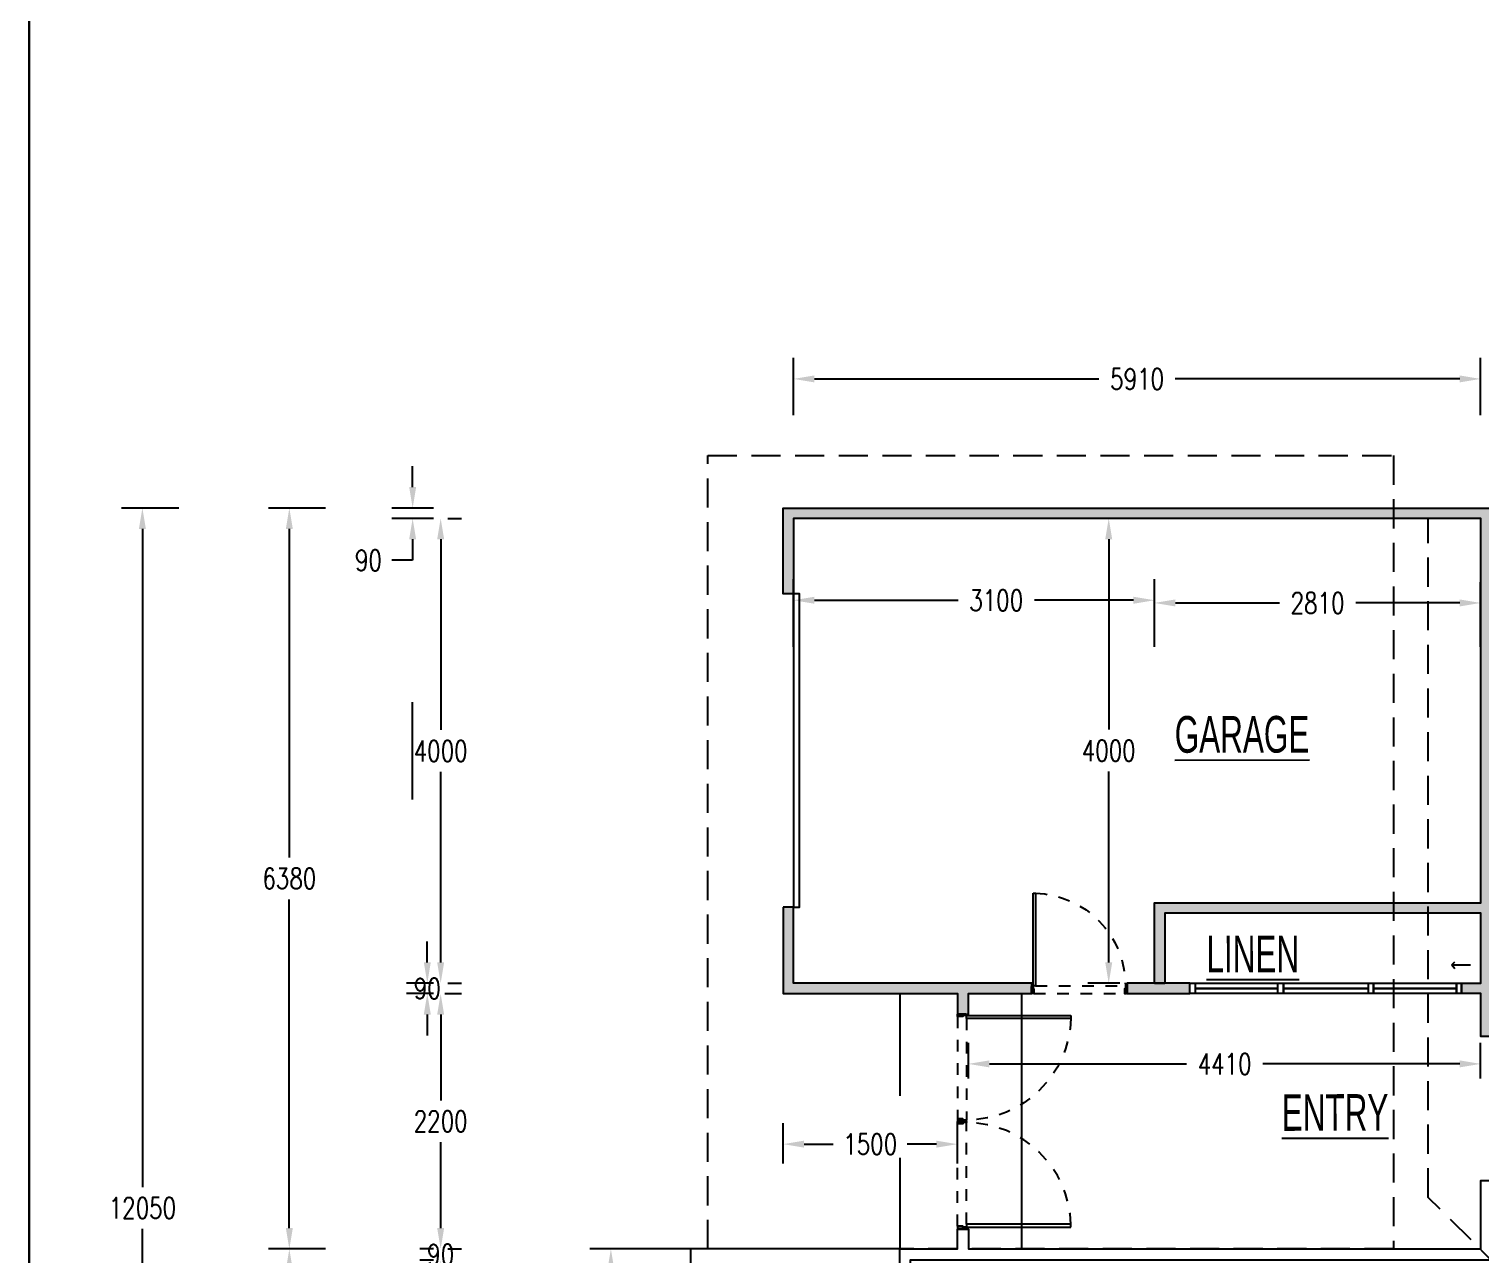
# Model space of a CAD drawing. Header units: inches. Extents: x 26998 to 46838, y -509 to 4343.
# Drawn here: x 37995.35 to 38007.83, y 948.64 to 959.18 of the extents above; entities that cross this region are included whole.
import ezdxf

# ---------------------------------------------------------------- set-up
doc = ezdxf.new("R2010")
doc.units = ezdxf.units.IN
doc.header["$LTSCALE"] = 0.5
doc.header["$MEASUREMENT"] = 0
for name, pattern in [('DASHED', [0.75, 0.5, -0.25]), ('HIDDEN2', [0.1875, 0.125, -0.0625]), ('HIDDEN4', [0.09375, 0.0625, -0.03125])]:
    doc.linetypes.add(name, pattern=pattern)
doc.layers.get('Defpoints').update_dxf_attribs({"color": 140})
for name, color, linetype in [('A-MUROS', 1, 'Continuous'), ('A-TEXTOS', 2, 'Continuous'), ('NUEVO DIBUJO', 2, 'Continuous'), ('OP-PROY 1', 8, 'HIDDEN4'), ('OP-PROY 2', 1, 'HIDDEN4')]:
    doc.layers.add(name, color=color, linetype=linetype)
doc.styles.get("Standard").update_dxf_attribs({"font": 'romans.shx', "width": 0.75})
doc.dimstyles.get("Standard").update_dxf_attribs({"dimtxt": 0.18, "dimasz": 0.18, "dimexe": 0.18, "dimexo": 0.0625, "dimgap": 0.09, "dimtad": 0, "dimtih": 1, "dimtoh": 1, "dimdec": 4, "dimzin": 0, "dimdsep": 46, "dimtxsty": 'Standard', "dimcen": 0.09, "dimadec": 0, "dimazin": 0, "dimtfac": 1, "dimtdec": 4, "dimtofl": 0, "dimtmove": 0, "dimatfit": 3, "dimfxl": 1, "dimtolj": 1, "dimtzin": 0, "dimarcsym": 0})

# ---------------------------------------------------------------- blocks, each defined once
blk = doc.blocks.new('*D501')
at = {"layer": 'A-TEXTOS', "color": 0, "lineweight": -2, "transparency": 16777216}
for p, q in [((38005.028, 953.868), (38005.028, 954.426)), ((38007.832, 953.868), (38007.832, 954.426)), ((38005.208, 954.246), (38006.102, 954.246)), ((38007.652, 954.246), (38006.758, 954.246))]:
    blk.add_line(p, q, dxfattribs=at)
at = {"layer": 'A-TEXTOS', "color": 0, "transparency": 16777216}
for points in [[(38005.208, 954.276), (38005.208, 954.216), (38005.028, 954.246)], [(38007.652, 954.276), (38007.652, 954.216), (38007.832, 954.246)]]:
    blk.add_solid(points, dxfattribs=at)
at = {"layer": 'Defpoints', "color": 0, "transparency": 16777216}
for p in [(38007.832, 954.246), (38005.028, 953.805), (38007.832, 953.805)]:
    blk.add_point(p, dxfattribs=at)
at = {"layer": 'A-TEXTOS', "color": 0, "transparency": 16777216, "insert": (38006.43, 954.246), "char_height": 0.18, "attachment_point": 5}
blk.add_mtext('\\A1;2810', dxfattribs=at)
blk = doc.blocks.new('*D415')
at = {"layer": 'A-TEXTOS', "color": 0, "lineweight": -2, "transparency": 16777216}
for p, q in [((38001.925, 953.868), (38001.925, 954.449)), ((38005.028, 953.868), (38005.028, 954.449)), ((38002.105, 954.269), (38003.34, 954.269)), ((38004.848, 954.269), (38003.996, 954.269))]:
    blk.add_line(p, q, dxfattribs=at)
at = {"layer": 'A-TEXTOS', "color": 0, "transparency": 16777216}
for points in [[(38002.105, 954.299), (38002.105, 954.239), (38001.925, 954.269)], [(38004.848, 954.299), (38004.848, 954.239), (38005.028, 954.269)]]:
    blk.add_solid(points, dxfattribs=at)
at = {"layer": 'Defpoints', "color": 0, "transparency": 16777216}
for p in [(38001.925, 954.269), (38001.925, 953.805), (38005.028, 953.805)]:
    blk.add_point(p, dxfattribs=at)
at = {"layer": 'A-TEXTOS', "color": 0, "transparency": 16777216, "insert": (38003.668, 954.269), "char_height": 0.18, "attachment_point": 5}
blk.add_mtext('\\A1;3100', dxfattribs=at)
blk = doc.blocks.new('*D502')
at = {"layer": 'A-TEXTOS', "color": 0, "lineweight": -2, "transparency": 16777216}
for p, q in [((38004.731, 954.973), (38004.455, 954.973)), ((38004.635, 954.793), (38004.635, 953.157)), ((38004.635, 951.156), (38004.635, 952.797)), ((38004.731, 950.976), (38004.455, 950.976))]:
    blk.add_line(p, q, dxfattribs=at)
at = {"layer": 'A-TEXTOS', "color": 0, "transparency": 16777216}
for points in [[(38004.605, 954.793), (38004.665, 954.793), (38004.635, 954.973)], [(38004.605, 951.156), (38004.665, 951.156), (38004.635, 950.976)]]:
    blk.add_solid(points, dxfattribs=at)
at = {"layer": 'Defpoints', "color": 0, "transparency": 16777216}
for p in [(38004.635, 954.973), (38004.793, 954.973), (38004.793, 950.976)]:
    blk.add_point(p, dxfattribs=at)
at = {"layer": 'A-TEXTOS', "color": 0, "transparency": 16777216, "insert": (38004.635, 952.977), "char_height": 0.18, "attachment_point": 5}
blk.add_mtext('\\A1;4000', dxfattribs=at)
blk = doc.blocks.new('*D416')
at = {"layer": 'A-TEXTOS', "color": 0, "lineweight": -2, "transparency": 16777216}
for p, q in [((38001.837, 949.427), (38001.837, 949.773)), ((38003.334, 949.427), (38003.334, 949.773)), ((38002.017, 949.593), (38002.267, 949.593)), ((38003.154, 949.593), (38002.903, 949.593))]:
    blk.add_line(p, q, dxfattribs=at)
at = {"layer": 'A-TEXTOS', "color": 0, "transparency": 16777216}
for points in [[(38002.017, 949.623), (38002.017, 949.563), (38001.837, 949.593)], [(38003.154, 949.623), (38003.154, 949.563), (38003.334, 949.593)]]:
    blk.add_solid(points, dxfattribs=at)
at = {"layer": 'Defpoints', "color": 0, "transparency": 16777216}
for p in [(38003.334, 949.593), (38001.837, 949.364), (38003.334, 949.364)]:
    blk.add_point(p, dxfattribs=at)
at = {"layer": 'A-TEXTOS', "color": 0, "transparency": 16777216, "insert": (38002.585, 949.593), "char_height": 0.18, "attachment_point": 5}
blk.add_mtext('\\A1;1500', dxfattribs=at)
blk = doc.blocks.new('*D417')
at = {"layer": 'A-TEXTOS', "color": 0, "lineweight": -2, "transparency": 16777216}
for p, q in [((37996.641, 955.062), (37996.149, 955.062)), ((37996.329, 954.882), (37996.329, 949.224)), ((37996.329, 943.206), (37996.329, 948.864)), ((37996.641, 943.026), (37996.149, 943.026))]:
    blk.add_line(p, q, dxfattribs=at)
at = {"layer": 'A-TEXTOS', "color": 0, "transparency": 16777216}
for points in [[(37996.299, 954.882), (37996.359, 954.882), (37996.329, 955.062)], [(37996.299, 943.206), (37996.359, 943.206), (37996.329, 943.026)]]:
    blk.add_solid(points, dxfattribs=at)
at = {"layer": 'Defpoints', "color": 0, "transparency": 16777216}
for p in [(37996.329, 955.062), (37996.704, 955.062), (37996.704, 943.026)]:
    blk.add_point(p, dxfattribs=at)
at = {"layer": 'A-TEXTOS', "color": 0, "transparency": 16777216, "insert": (37996.329, 949.044), "char_height": 0.18, "attachment_point": 5}
blk.add_mtext('\\A1;12050', dxfattribs=at)
blk = doc.blocks.new('*D418')
at = {"layer": 'A-TEXTOS', "color": 0, "lineweight": -2, "transparency": 16777216}
for p, q in [((37997.904, 948.692), (37997.412, 948.692)), ((37997.592, 948.512), (37997.592, 946.039)), ((37997.592, 943.206), (37997.592, 945.679)), ((37997.904, 943.026), (37997.412, 943.026))]:
    blk.add_line(p, q, dxfattribs=at)
at = {"layer": 'A-TEXTOS', "color": 0, "transparency": 16777216}
for points in [[(37997.562, 948.512), (37997.622, 948.512), (37997.592, 948.692)], [(37997.562, 943.206), (37997.622, 943.206), (37997.592, 943.026)]]:
    blk.add_solid(points, dxfattribs=at)
at = {"layer": 'Defpoints', "color": 0, "transparency": 16777216}
for p in [(37997.592, 948.692), (37997.966, 948.692), (37997.966, 943.026)]:
    blk.add_point(p, dxfattribs=at)
at = {"layer": 'A-TEXTOS', "color": 0, "transparency": 16777216, "insert": (37997.592, 945.859), "char_height": 0.18, "attachment_point": 5}
blk.add_mtext('\\A1;5670', dxfattribs=at)
blk = doc.blocks.new('*D419')
at = {"layer": 'A-TEXTOS', "color": 0, "lineweight": -2, "transparency": 16777216}
for p, q in [((37997.904, 955.062), (37997.412, 955.062)), ((37997.592, 954.882), (37997.592, 952.057)), ((37997.592, 948.872), (37997.592, 951.697)), ((37997.904, 948.692), (37997.412, 948.692))]:
    blk.add_line(p, q, dxfattribs=at)
at = {"layer": 'A-TEXTOS', "color": 0, "transparency": 16777216}
for points in [[(37997.562, 954.882), (37997.622, 954.882), (37997.592, 955.062)], [(37997.562, 948.872), (37997.622, 948.872), (37997.592, 948.692)]]:
    blk.add_solid(points, dxfattribs=at)
at = {"layer": 'Defpoints', "color": 0, "transparency": 16777216}
for p in [(37997.592, 955.062), (37997.966, 955.062), (37997.966, 948.692)]:
    blk.add_point(p, dxfattribs=at)
at = {"layer": 'A-TEXTOS', "color": 0, "transparency": 16777216, "insert": (37997.592, 951.877), "char_height": 0.18, "attachment_point": 5}
blk.add_mtext('\\A1;6380', dxfattribs=at)
blk = doc.blocks.new('*D424')
at = {"layer": 'A-TEXTOS', "color": 0, "lineweight": -2, "transparency": 16777216}
for p, q in [((38001.926, 955.86), (38001.926, 956.352)), ((38007.832, 955.86), (38007.832, 956.352)), ((38002.106, 956.172), (38004.551, 956.172)), ((38007.652, 956.172), (38005.207, 956.172))]:
    blk.add_line(p, q, dxfattribs=at)
at = {"layer": 'A-TEXTOS', "color": 0, "transparency": 16777216}
for points in [[(38002.106, 956.202), (38002.106, 956.142), (38001.926, 956.172)], [(38007.652, 956.202), (38007.652, 956.142), (38007.832, 956.172)]]:
    blk.add_solid(points, dxfattribs=at)
at = {"layer": 'Defpoints', "color": 0, "transparency": 16777216}
for p in [(38007.832, 956.172), (38001.926, 955.798), (38007.832, 955.798)]:
    blk.add_point(p, dxfattribs=at)
at = {"layer": 'A-TEXTOS', "color": 0, "transparency": 16777216, "insert": (38004.879, 956.172), "char_height": 0.18, "attachment_point": 5}
blk.add_mtext('\\A1;5910', dxfattribs=at)
blk = doc.blocks.new('*D387')
at = {"layer": 'A-TEXTOS', "color": 0, "lineweight": -2, "transparency": 16777216}
for p, q in [((38003.429, 950.156), (38003.429, 950.463)), ((38007.832, 950.156), (38007.832, 950.463)), ((38003.609, 950.283), (38005.303, 950.283)), ((38007.652, 950.283), (38005.959, 950.283))]:
    blk.add_line(p, q, dxfattribs=at)
at = {"layer": 'A-TEXTOS', "color": 0, "transparency": 16777216}
for points in [[(38003.609, 950.313), (38003.609, 950.253), (38003.429, 950.283)], [(38007.652, 950.313), (38007.652, 950.253), (38007.832, 950.283)]]:
    blk.add_solid(points, dxfattribs=at)
at = {"layer": 'Defpoints', "color": 0, "transparency": 16777216}
for p in [(38007.832, 950.283), (38003.429, 950.094), (38007.832, 950.094)]:
    blk.add_point(p, dxfattribs=at)
at = {"layer": 'A-TEXTOS', "color": 0, "transparency": 16777216, "insert": (38005.631, 950.283), "char_height": 0.18, "attachment_point": 5}
blk.add_mtext('\\A1;4410', dxfattribs=at)
blk = doc.blocks.new('*D393')
at = {"layer": 'A-TEXTOS', "color": 0, "lineweight": -2, "transparency": 16777216}
for p, q in [((37998.652, 955.242), (37998.652, 955.422)), ((37998.83, 955.062), (37998.472, 955.062)), ((37998.83, 954.973), (37998.472, 954.973)), ((37998.652, 954.793), (37998.652, 954.613)), ((37998.652, 954.613), (37998.472, 954.613))]:
    blk.add_line(p, q, dxfattribs=at)
at = {"layer": 'A-TEXTOS', "color": 0, "transparency": 16777216}
for points in [[(37998.622, 955.242), (37998.682, 955.242), (37998.652, 955.062)], [(37998.622, 954.793), (37998.682, 954.793), (37998.652, 954.973)]]:
    blk.add_solid(points, dxfattribs=at)
at = {"layer": 'Defpoints', "color": 0, "transparency": 16777216}
for p in [(37998.652, 954.973), (37998.893, 955.062), (37998.893, 954.973)]:
    blk.add_point(p, dxfattribs=at)
at = {"layer": 'A-TEXTOS', "color": 0, "transparency": 16777216, "insert": (37998.272, 954.613), "char_height": 0.18, "attachment_point": 5}
blk.add_mtext('\\A1;90', dxfattribs=at)
blk = doc.blocks.new('*D394')
at = {"layer": 'A-TEXTOS', "color": 0, "lineweight": -2, "transparency": 16777216}
for p, q in [((37998.955, 954.973), (37999.073, 954.973)), ((37998.893, 954.793), (37998.893, 953.154)), ((37998.893, 951.156), (37998.893, 952.794)), ((37998.955, 950.976), (37999.073, 950.976))]:
    blk.add_line(p, q, dxfattribs=at)
at = {"layer": 'A-TEXTOS', "color": 0, "transparency": 16777216}
for points in [[(37998.863, 954.793), (37998.923, 954.793), (37998.893, 954.973)], [(37998.863, 951.156), (37998.923, 951.156), (37998.893, 950.976)]]:
    blk.add_solid(points, dxfattribs=at)
at = {"layer": 'Defpoints', "color": 0, "transparency": 16777216}
for p in [(37998.893, 954.973), (37998.893, 950.976), (37998.893, 950.976)]:
    blk.add_point(p, dxfattribs=at)
at = {"layer": 'A-TEXTOS', "color": 0, "transparency": 16777216, "insert": (37998.893, 952.974), "char_height": 0.18, "attachment_point": 5}
blk.add_mtext('\\A1;4000', dxfattribs=at)
blk = doc.blocks.new('*D395')
at = {"layer": 'A-TEXTOS', "color": 0, "lineweight": -2, "transparency": 16777216}
for p, q in [((37998.778, 951.156), (37998.778, 951.336)), ((37998.83, 950.976), (37998.598, 950.976)), ((37998.83, 950.887), (37998.598, 950.887)), ((37998.778, 950.707), (37998.778, 950.527))]:
    blk.add_line(p, q, dxfattribs=at)
at = {"layer": 'A-TEXTOS', "color": 0, "transparency": 16777216}
for points in [[(37998.748, 951.156), (37998.808, 951.156), (37998.778, 950.976)], [(37998.748, 950.707), (37998.808, 950.707), (37998.778, 950.887)]]:
    blk.add_solid(points, dxfattribs=at)
at = {"layer": 'Defpoints', "color": 0, "transparency": 16777216}
for p in [(37998.893, 950.976), (37998.778, 950.887), (37998.893, 950.887)]:
    blk.add_point(p, dxfattribs=at)
at = {"layer": 'A-TEXTOS', "color": 0, "transparency": 16777216, "insert": (37998.778, 950.931), "char_height": 0.18, "attachment_point": 5}
blk.add_mtext('\\A1;90', dxfattribs=at)
blk = doc.blocks.new('*D396')
at = {"layer": 'A-TEXTOS', "color": 0, "lineweight": -2, "transparency": 16777216}
for p, q in [((37998.93, 950.887), (37999.073, 950.887)), ((37998.893, 950.707), (37998.893, 949.969)), ((37998.893, 948.872), (37998.893, 949.609)), ((37998.955, 948.692), (37999.073, 948.692))]:
    blk.add_line(p, q, dxfattribs=at)
at = {"layer": 'A-TEXTOS', "color": 0, "transparency": 16777216}
for points in [[(37998.863, 950.707), (37998.923, 950.707), (37998.893, 950.887)], [(37998.863, 948.872), (37998.923, 948.872), (37998.893, 948.692)]]:
    blk.add_solid(points, dxfattribs=at)
at = {"layer": 'Defpoints', "color": 0, "transparency": 16777216}
for p in [(37998.867, 950.887), (37998.893, 948.692), (37998.893, 948.692)]:
    blk.add_point(p, dxfattribs=at)
at = {"layer": 'A-TEXTOS', "color": 0, "transparency": 16777216, "insert": (37998.893, 949.789), "char_height": 0.18, "attachment_point": 5}
blk.add_mtext('\\A1;2200', dxfattribs=at)
blk = doc.blocks.new('*D397')
at = {"layer": 'A-TEXTOS', "color": 0, "lineweight": -2, "transparency": 16777216}
for p, q in [((37998.893, 948.872), (37998.893, 949.052)), ((37998.83, 948.692), (37998.713, 948.692)), ((37998.83, 948.596), (37998.713, 948.596)), ((37998.893, 948.416), (37998.893, 948.236))]:
    blk.add_line(p, q, dxfattribs=at)
at = {"layer": 'A-TEXTOS', "color": 0, "transparency": 16777216}
for points in [[(37998.863, 948.872), (37998.923, 948.872), (37998.893, 948.692)], [(37998.863, 948.416), (37998.923, 948.416), (37998.893, 948.596)]]:
    blk.add_solid(points, dxfattribs=at)
at = {"layer": 'Defpoints', "color": 0, "transparency": 16777216}
for p in [(37998.893, 948.692), (37998.893, 948.596), (37998.893, 948.596)]:
    blk.add_point(p, dxfattribs=at)
at = {"layer": 'A-TEXTOS', "color": 0, "transparency": 16777216, "insert": (37998.893, 948.644), "char_height": 0.18, "attachment_point": 5}
blk.add_mtext('\\A1;90', dxfattribs=at)
blk = doc.blocks.new('P-0')
for points in [[(-0.014, 1.259), (-0.047, 1.259), (-0.047, 0.1), (-0.014, 0.1)], [(-1.194, 0.01), (-1.188, 0.01), (-1.188, 0.09), (-1.194, 0.09)], [(-1.188, 0.1), (-1.174, 0.1), (-1.174, 0.062), (-1.161, 0.062), (-1.161, 0.016), (-1.161, 0), (-1.188, 0)], [(0, 0.1), (-0.014, 0.1), (-0.014, 0.062), (-0.026, 0.062), (-0.026, 0.016), (-0.026, 0), (0, 0)], [(0, 0.01), (0.006, 0.01), (0.006, 0.09), (0, 0.09)]]:
    blk.add_lwpolyline(points, close=True)
at = {"layer": 'OP-PROY 1', "linetype": 'HIDDEN4'}
blk.add_arc((-0.013, 0.1), 1.16, 91.6414, 179.9839, dxfattribs=at)
at = {"layer": 'OP-PROY 2', "linetype": 'HIDDEN2'}
for p, q in [((-0.047, 0.1), (-1.174, 0.1)), ((-0.026, 0), (-1.161, 0))]:
    blk.add_line(p, q, dxfattribs=at)
blk = doc.blocks.new('*D498')
at = {"layer": 'Defpoints', "color": 0, "transparency": 16777216}
for p in [(38000.356, 948.692), (38001.189, 948.692), (38001.039, 943.622)]:
    blk.add_point(p, dxfattribs=at)
at = {"layer": 'NUEVO DIBUJO', "color": 0, "lineweight": -2, "transparency": 16777216}
for p, q in [((38001.127, 948.692), (38000.176, 948.692)), ((38000.356, 948.512), (38000.356, 946.337)), ((38000.356, 943.802), (38000.356, 945.977)), ((38000.977, 943.622), (38000.176, 943.622))]:
    blk.add_line(p, q, dxfattribs=at)
at = {"layer": 'NUEVO DIBUJO', "color": 0, "transparency": 16777216}
for points in [[(38000.326, 948.512), (38000.386, 948.512), (38000.356, 948.692)], [(38000.326, 943.802), (38000.386, 943.802), (38000.356, 943.622)]]:
    blk.add_solid(points, dxfattribs=at)
at = {"layer": 'NUEVO DIBUJO', "color": 0, "transparency": 16777216, "insert": (38000.356, 946.157), "char_height": 0.18, "attachment_point": 5}
blk.add_mtext('\\A1;5070', dxfattribs=at)

msp = doc.modelspace()

# ---------------------------------------------------------------- hatches: boundary and pattern name
at = {"layer": 'A-MUROS'}
h = msp.add_hatch(color=256, dxfattribs=at)
h.dxf.hatch_style = 1
h.paths.add_polyline_path([(38014.170823, 955.0618059), (38014.170823, 954.141713), (38014.0756513, 954.141713), (38014.0756513, 954.972929), (38007.9212652, 954.972929), (38007.9212652, 950.918615), (38008.0609053, 950.918615), (38008.0609053, 950.8295882), (38007.9212652, 950.8295882), (38007.9212652, 950.518744), (38007.8324932, 950.518744), (38007.8324932, 950.8868411), (38007.667479, 950.8868411), (38007.667479, 950.975718), (38007.8324932, 950.975718), (38007.8324932, 951.5783721), (38005.1169376, 951.5783721), (38005.1169376, 950.975718), (38005.0281657, 950.975718), (38005.0281657, 951.6673988), (38007.8324932, 951.6673988), (38007.8324932, 954.972929), (38001.9253437, 954.972929), (38001.9255536, 954.3256116), (38001.8365268, 954.3256116), (38001.8365268, 955.0618059)])
h = msp.add_hatch(color=256, dxfattribs=at)
h.dxf.hatch_style = 1
h.paths.add_polyline_path([(38001.8365268, 951.6291803), (38001.8365268, 950.8868411), (38003.3339447, 950.8868411), (38003.3339447, 950.7092372), (38003.4291164, 950.7092372), (38003.4291164, 950.8868411), (38003.9748174, 950.8868411), (38003.9748174, 950.975718), (38001.9255536, 950.975718), (38001.9255536, 951.6291803)])
h = msp.add_hatch(color=256, dxfattribs=at)
h.dxf.hatch_style = 1
h.paths.add_polyline_path([(38004.7932939, 950.8868411), (38005.3325502, 950.8868411), (38005.3325502, 950.975718), (38004.7932939, 950.975718)])

# ---------------------------------------------------------------- linework, layer by layer
at = {"color": 0}
for p, q in [((37995.3547636, 970.6833617), (37995.3547636, 927.6091075)), ((38007.5850469, 951.1342875), (38007.6102261, 951.1596167)), ((38007.5850469, 951.1342875), (38007.6102261, 951.1025136)), ((38007.5850469, 951.1342875), (38007.7436763, 951.1342875)), ((38007.5850469, 951.1342875), (38007.5850469, 951.1342875)), ((38004.7932939, 950.975718), (38004.7932939, 950.8868411)), ((38005.3325502, 950.975718), (38005.1169376, 950.975718)), ((38005.3325502, 950.8868411), (38005.3325502, 950.975718)), ((38005.3769587, 950.975718), (38005.3769587, 950.8868411)), ((38006.0876889, 950.8868411), (38006.0876889, 950.975718)), ((38006.1384971, 950.8868411), (38006.1384971, 950.975718)), ((38006.8679319, 950.8868411), (38006.8679319, 950.975718)), ((38006.9123404, 950.8868411), (38006.9123404, 950.975718)), ((38007.6230706, 950.975718), (38007.6230706, 950.8868411)), ((38007.667479, 950.975718), (38007.667479, 950.8868411))]:
    msp.add_line(p, q, dxfattribs=at)
at = {"color": 2}
for p, q in [((38005.3769587, 950.9312795), (38006.0876889, 950.9312795)), ((38006.1384971, 950.9312795), (38006.8679319, 950.9312795)), ((38006.9123404, 950.9312046), (38007.6230706, 950.9312795))]:
    msp.add_line(p, q, dxfattribs=at)
at = {"color": 5}
for p, q in [((38006.0876889, 950.9312046), (38005.3769587, 950.9312046)), ((38006.8679319, 950.9312046), (38006.1384971, 950.9312046)), ((38007.6230706, 950.9312046), (38006.9123404, 950.9312046))]:
    msp.add_line(p, q, dxfattribs=at)
at = {"color": 2}
for points in [[(38006.0876889, 950.975718), (38006.1384971, 950.975718), (38006.1384971, 950.8868411), (38006.0876889, 950.8868411)], [(38006.8679319, 950.975718), (38006.9123404, 950.975718), (38006.9123404, 950.8868411), (38006.8679319, 950.8868411)], [(38007.6230706, 950.975718), (38007.667479, 950.975718), (38007.667479, 950.8868411), (38007.6230706, 950.8868411)]]:
    msp.add_lwpolyline(points, close=True, dxfattribs=at)
at = {"layer": 'A-MUROS'}
for p, q in [((38005.0281657, 950.975718), (38004.7932939, 950.975718)), ((38005.0281657, 950.975718), (38005.1169376, 950.975718)), ((38004.7932939, 950.8868411), (38005.3325502, 950.8868411))]:
    msp.add_line(p, q, dxfattribs=at)
for points in [[(38007.9212652, 950.518744), (38007.8324932, 950.518744), (38007.8324932, 950.8868411), (38007.667479, 950.8868411), (38007.667479, 950.975718), (38007.8324932, 950.975718), (38007.8324932, 951.5783721), (38005.1169376, 951.5783721), (38005.1169376, 950.975718), (38005.0281657, 950.975718), (38005.0281657, 951.6673988), (38007.8324932, 951.6673988), (38007.8324932, 954.972929), (38001.9253437, 954.972929), (38001.9255536, 954.3256116), (38001.8365268, 954.3256116), (38001.8365268, 955.0618059), (38014.170823, 955.0618059)], [(38001.8365268, 951.6291803), (38001.8365268, 950.8868411), (38003.3339447, 950.8868411), (38003.3339447, 950.7092372), (38003.4291164, 950.7092372), (38003.4291164, 950.8868411), (38003.9748174, 950.8868411), (38003.9748174, 950.975718), (38001.9255536, 950.975718), (38001.9255536, 951.6291803), (38001.8365268, 951.6291803)], [(38002.9278838, 945.9188788), (38002.8390519, 945.9188788), (38002.8390519, 948.6915974), (38003.3339447, 948.6915974), (38003.3339447, 948.8627565), (38003.4291164, 948.8627565), (38003.4291164, 948.6915974), (38007.8324932, 948.6915974), (38007.8324932, 949.2816619), (38007.9212652, 949.2816619), (38007.9212652, 948.5964257), (38002.9278838, 948.5964257), (38002.9278838, 945.9188788)]]:
    msp.add_lwpolyline(points, dxfattribs=at)
msp.add_lwpolyline([(38004.7932939, 950.8868411), (38005.3325502, 950.8868411), (38005.3325502, 950.975718), (38004.7932939, 950.975718)], close=True, dxfattribs=at)
at = {"layer": 'A-TEXTOS'}
msp.add_line((37998.6515425, 952.5554182), (37998.6515425, 953.3929291), dxfattribs=at)
at = {"layer": 'NUEVO DIBUJO', "color": 2, "linetype": 'DASHED'}
for p, q in [((38007.3820239, 949.135682), (38007.3820239, 954.972929)), ((38010.668871, 945.8552648), (38007.3820239, 949.135682))]:
    msp.add_line(p, q, dxfattribs=at)
at = {"layer": 'NUEVO DIBUJO', "color": 2}
for p, q in [((38002.8386691, 950.8868411), (38002.8386691, 950.0071742)), ((38003.8867222, 950.8868411), (38003.8867222, 948.6915974)), ((38002.8386691, 949.4763805), (38002.8386691, 948.6840377))]:
    msp.add_line(p, q, dxfattribs=at)
for points in [[(37995.3547636, 970.6833617), (38057.1833403, 970.6833617), (38057.1833403, 927.6091075), (37995.3547636, 927.6091075)], [(38001.9253437, 951.6291803), (38001.9761669, 951.6291803), (38001.9761669, 954.3256116), (38001.9253437, 954.3256116)], [(38005.3325502, 950.975718), (38007.667479, 950.975718), (38007.667479, 950.8868411), (38005.3325502, 950.8868411)], [(38002.8390519, 948.6915974), (38001.0390519, 948.6915974), (38001.0390519, 943.0256594), (38002.8390519, 943.0256594)]]:
    msp.add_lwpolyline(points, close=True, dxfattribs=at)
at = {"layer": 'NUEVO DIBUJO', "color": 2, "linetype": 'DASHED'}
msp.add_lwpolyline([(38001.1894642, 955.5121853), (38007.0837543, 955.5121853), (38007.0837543, 948.6915974), (38001.1894642, 948.6915974)], close=True, dxfattribs=at)

# ---------------------------------------------------------------- block references
at = {"xscale": -0.6853875946276249, "yscale": 0.6853875946276249, "zscale": 0.6853875946276249}
msp.add_blockref('P-0', (38003.9748174, 950.8868411), dxfattribs=at)
at = {"yscale": 0.7749067037651353, "zscale": 0.7749067037651353, "rotation": 270}
for p, xscale in [((38003.3339447, 950.7092372), -0.7749067037651353), ((38003.3339447, 948.8683102), 0.7749067037651353)]:
    msp.add_blockref('P-0', p, dxfattribs=dict(at, xscale=xscale))

# ---------------------------------------------------------------- texts
at = {"layer": 'NUEVO DIBUJO', "linetype": 'ByBlock', "char_height": 0.314894996, "attachment_point": 1, "rotation": 0.05406191}
for s, insert in [('{\\fArial Narrow|b0|i0|c0|p34;\\LGARAGE}', (38005.202012, 953.2731954)), ('{\\fArial Narrow|b0|i0|c0|p34;\\LLINEN}', (38005.4747764, 951.385049)), ('{\\fArial Narrow|b0|i0|c0|p34;\\LENTRY}', (38006.1220488, 950.0222601))]:
    msp.add_mtext_dynamic_manual_height_columns(s, width=2.497838432, gutter_width=1.574475, heights=[0], dxfattribs=dict(at, insert=insert))

# ---------------------------------------------------------------- dimensions: what is measured, and where the dimension line sits
at = {"layer": 'A-TEXTOS'}
for base, p1, p2, text, picture, middle in [((38007.8324932, 956.1720923), (38001.9255536, 955.7977004), (38007.8324932, 955.7977004), '5910', '*D424', (38004.8790234, 956.1720923)), ((38007.8324932, 950.2830813), (38003.4291164, 950.0936937), (38007.8324932, 950.0936937), '4410', '*D387', (38005.6308048, 950.2830813))]:
    dim = msp.add_linear_dim(base=base, p1=p1, p2=p2, text=text, dimstyle='Standard', dxfattribs=at)
    dim.commit()
    dim.dimension.update_dxf_attribs({"geometry": picture, "text_midpoint": middle})
for base, p1, p2, text, picture, middle in [((37998.6515425, 954.972929), (37998.8925741, 955.0618059), (37998.8925741, 954.972929), '90', '*D393', (37998.2722567, 954.612929)), ((37996.3292633, 955.0618059), (37996.7037002, 943.0256594), (37996.7037002, 955.0618059), '12050', '*D417', (37996.3292633, 949.0437326)), ((37997.5920192, 955.0618059), (37997.9662613, 948.6915974), (37997.9662613, 955.0618059), '6380', '*D419', (37997.5920192, 951.8767016)), ((37998.8925741, 950.975718), (37998.8925741, 954.972929), (37998.8925741, 950.975718), '4000', '*D394', (37998.8925741, 952.9743235)), ((37998.8925741, 948.6915974), (37998.8672375, 950.8868411), (37998.8925741, 948.6915974), '2200', '*D396', (37998.8925741, 949.7892192)), ((37997.5920192, 948.6915974), (37997.9662613, 943.0256594), (37997.9662613, 948.6915974), '5670', '*D418', (37997.5920192, 945.8586284))]:
    dim = msp.add_linear_dim(base=base, p1=p1, p2=p2, angle=90, text=text, dimstyle='Standard', dxfattribs=at)
    dim.commit()
    dim.dimension.update_dxf_attribs({"geometry": picture, "text_midpoint": middle})
for base, p1, p2, text, picture, middle in [((38004.6346795, 954.972929), (38004.7932939, 950.975718), (38004.7932939, 954.972929), '4000', '*D502', (38004.6346795, 952.9774709)), ((37998.7783606, 950.8868411), (37998.8925741, 950.975718), (37998.8925741, 950.8868411), '90', '*D395', (37998.7783606, 950.9312795)), ((37998.8925741, 948.5964257), (37998.8925741, 948.6915974), (37998.8925741, 948.5964257), '90', '*D397', (37998.8925741, 948.6440115))]:
    dim = msp.add_linear_dim(base=base, p1=p1, p2=p2, angle=90, text=text, dimstyle='Standard', dxfattribs=at)
    dim.commit()
    dim.dimension.update_dxf_attribs({"geometry": picture, "text_midpoint": middle, "dimtype": 160})
for base, p1, p2, text, picture, middle in [((38001.9253437, 954.2692578), (38005.0281657, 953.8053897), (38001.9253437, 953.8051801), '3100', '*D415', (38003.6681377, 954.2692578)), ((38007.8324932, 954.2459522), (38005.0281657, 953.8053897), (38007.8324932, 953.8053897), '2810', '*D501', (38006.4303295, 954.2459522)), ((38003.3339447, 949.5925061), (38001.8365268, 949.364094), (38003.3339447, 949.364094), '1500', '*D416', (38002.5852358, 949.5925061))]:
    dim = msp.add_linear_dim(base=base, p1=p1, p2=p2, text=text, dimstyle='Standard', dxfattribs=at)
    dim.commit()
    dim.dimension.update_dxf_attribs({"geometry": picture, "text_midpoint": middle, "dimtype": 160})
at = {"layer": 'NUEVO DIBUJO', "color": 2}
dim = msp.add_linear_dim(base=(38000.3561001, 948.6915974), p1=(38001.0390519, 943.6221686), p2=(38001.1894642, 948.6915974), angle=90, text='5070', dimstyle='Standard', dxfattribs=at)
dim.commit()
dim.dimension.update_dxf_attribs({"geometry": '*D498', "text_midpoint": (38000.3561001, 946.156883)})

doc.saveas('drawing.dxf')
